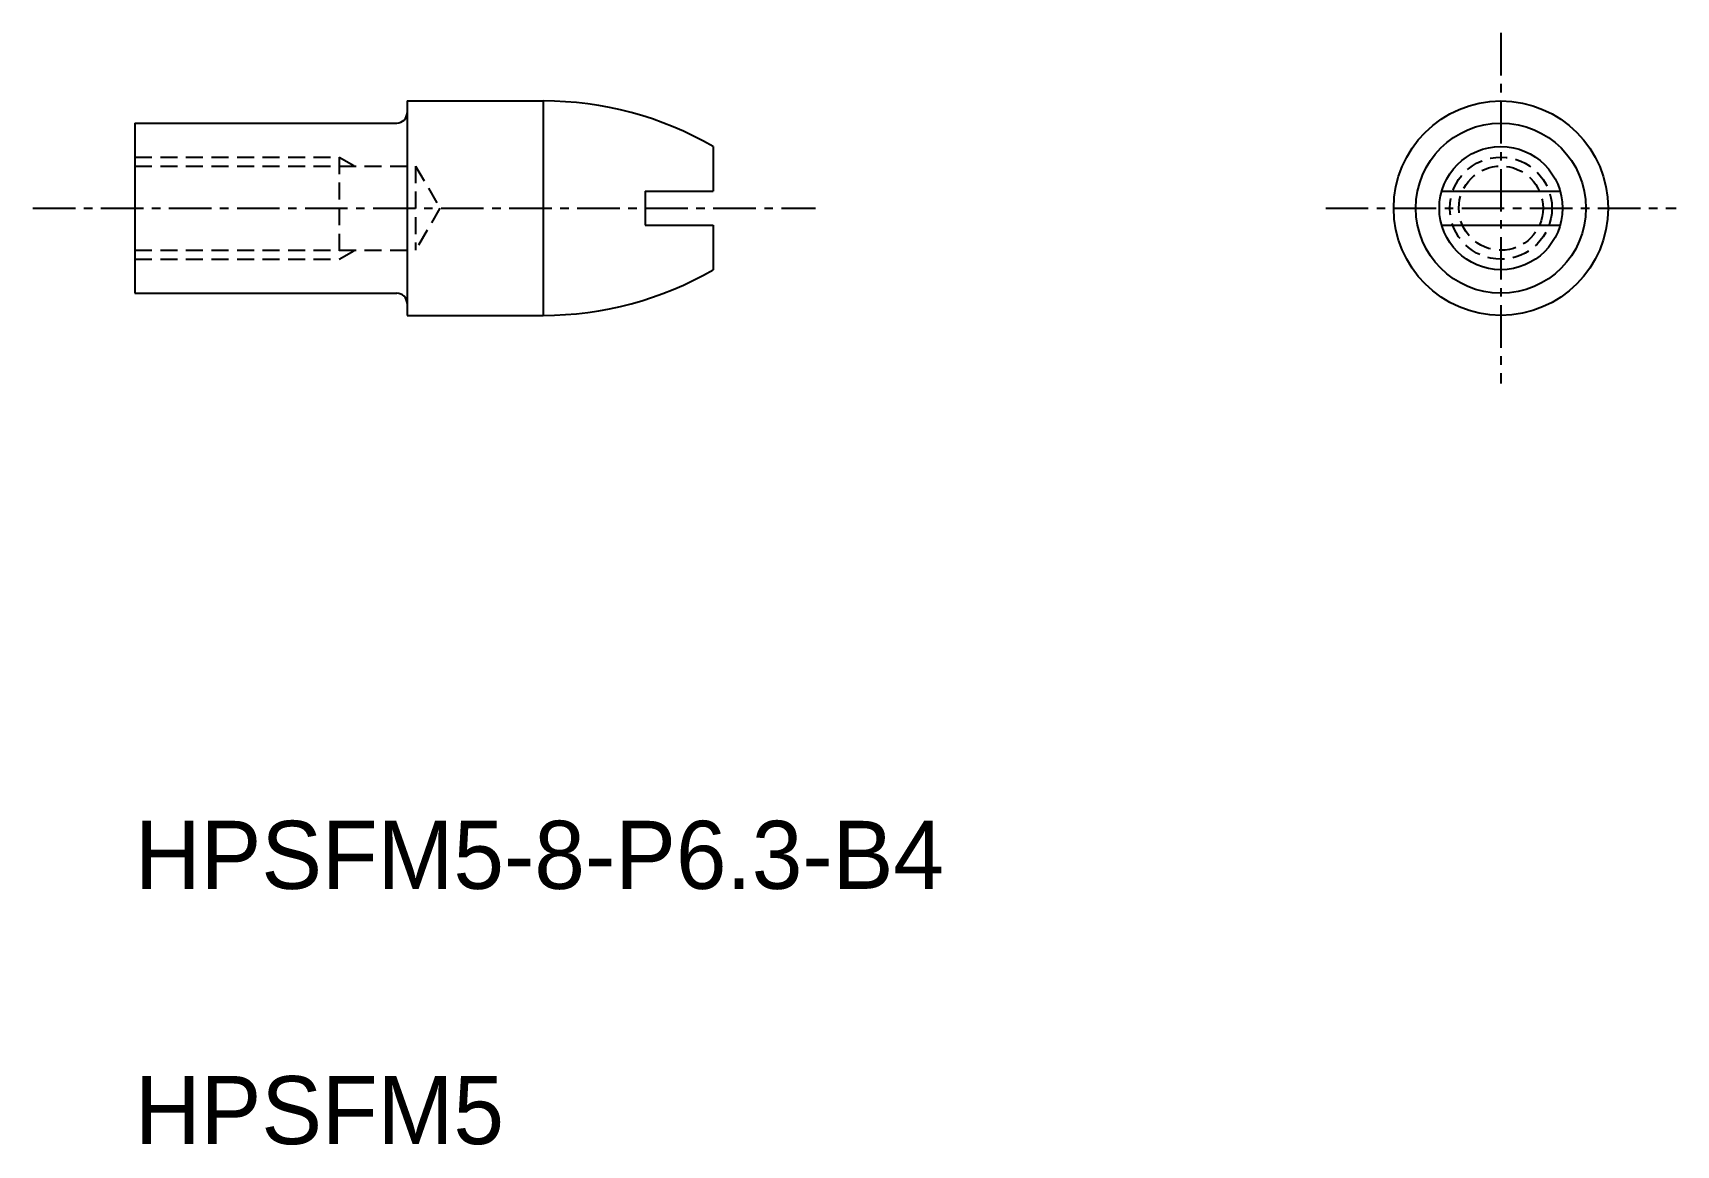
# Model space of a CAD drawing. Extents: x -899.7 to -851.4, y -542.3 to -509.6.
import ezdxf

# ---------------------------------------------------------------- set-up
doc = ezdxf.new("R2010")
doc.units = 0
doc.linetypes.add('CENTER', pattern=[2, 1.25, -0.25, 0.25, -0.25])
doc.linetypes.add('DASHED', pattern=[0.75, 0.5, -0.25])
doc.layers.get('0').update_dxf_attribs({"linetype": 'CONTINUOUS'})
doc.layers.add('CENTER', color=1, linetype='CENTER')

msp = doc.modelspace()

# ---------------------------------------------------------------- linework, layer by layer
at = {"color": 7, "linetype": 'CONTINUOUS'}
for p, q in [((-888.693, -511.613), (-888.693, -517.913)), ((-888.693, -511.613), (-884.693, -511.613)), ((-884.693, -511.613), (-884.693, -517.913)), ((-896.693, -512.263), (-896.693, -517.263)), ((-896.693, -512.263), (-888.993, -512.263)), ((-879.693, -512.953), (-879.693, -514.263)), ((-881.693, -514.263), (-881.693, -515.263)), ((-881.693, -514.263), (-879.693, -514.263)), ((-858.283, -514.263), (-854.803, -514.263)), ((-881.693, -515.263), (-879.693, -515.263)), ((-879.693, -515.263), (-879.693, -516.573)), ((-858.283, -515.263), (-854.803, -515.263)), ((-896.693, -517.263), (-888.993, -517.263)), ((-888.693, -517.913), (-884.693, -517.913))]:
    msp.add_line(p, q, dxfattribs=at)
at = {"color": 3, "linetype": 'DASHED'}
for p, q in [((-896.693, -513.263), (-890.693, -513.263)), ((-890.693, -513.263), (-890.693, -516.263)), ((-890.693, -513.263), (-890.239, -513.526)), ((-896.693, -513.526), (-888.443, -513.526)), ((-888.443, -513.526), (-888.443, -516.001)), ((-888.443, -513.526), (-887.729, -514.763)), ((-887.729, -514.763), (-888.443, -516.001)), ((-896.693, -516.001), (-888.443, -516.001)), ((-896.693, -516.263), (-890.693, -516.263)), ((-895.193, -516.263), (-895.193, -516.263)), ((-893.693, -516.263), (-893.693, -516.263)), ((-890.693, -516.263), (-890.239, -516.001))]:
    msp.add_line(p, q, dxfattribs=at)
at = {"color": 7, "linetype": 'CONTINUOUS'}
for radius in [3.15, 2.5, 1.81]:
    msp.add_circle((-856.543, -514.763), radius, dxfattribs=at)
at = {"color": 3, "linetype": 'DASHED'}
for radius in [1.5, 1.238]:
    msp.add_circle((-856.543, -514.763), radius, dxfattribs=at)
at = {"color": 7, "linetype": 'CONTINUOUS'}
for centre, radius, start, end in [((-888.993, -511.963), 0.3, 270, 0), ((-884.693, -521.613), 10, 60, 90), ((-884.693, -507.913), 10, 270, 300), ((-888.993, -517.563), 0.3, 0, 90)]:
    msp.add_arc(centre, radius, start, end, dxfattribs=at)
at = {"layer": 'CENTER', "color": 1, "linetype": 'CENTER'}
for p, q in [((-856.543, -509.613), (-856.543, -519.913)), ((-899.693, -514.763), (-876.693, -514.763)), ((-861.693, -514.763), (-851.393, -514.763))]:
    msp.add_line(p, q, dxfattribs=at)

# ---------------------------------------------------------------- texts
at = {"color": 7, "linetype": 'CONTINUOUS'}
for s, p in [('HPSFM5-8-P6.3-B4 ', (-896.693, -534.763)), ('HPSFM5', (-896.693, -542.263))]:
    msp.add_text(s, height=2, dxfattribs=at).set_placement(p)

doc.saveas('drawing.dxf')
